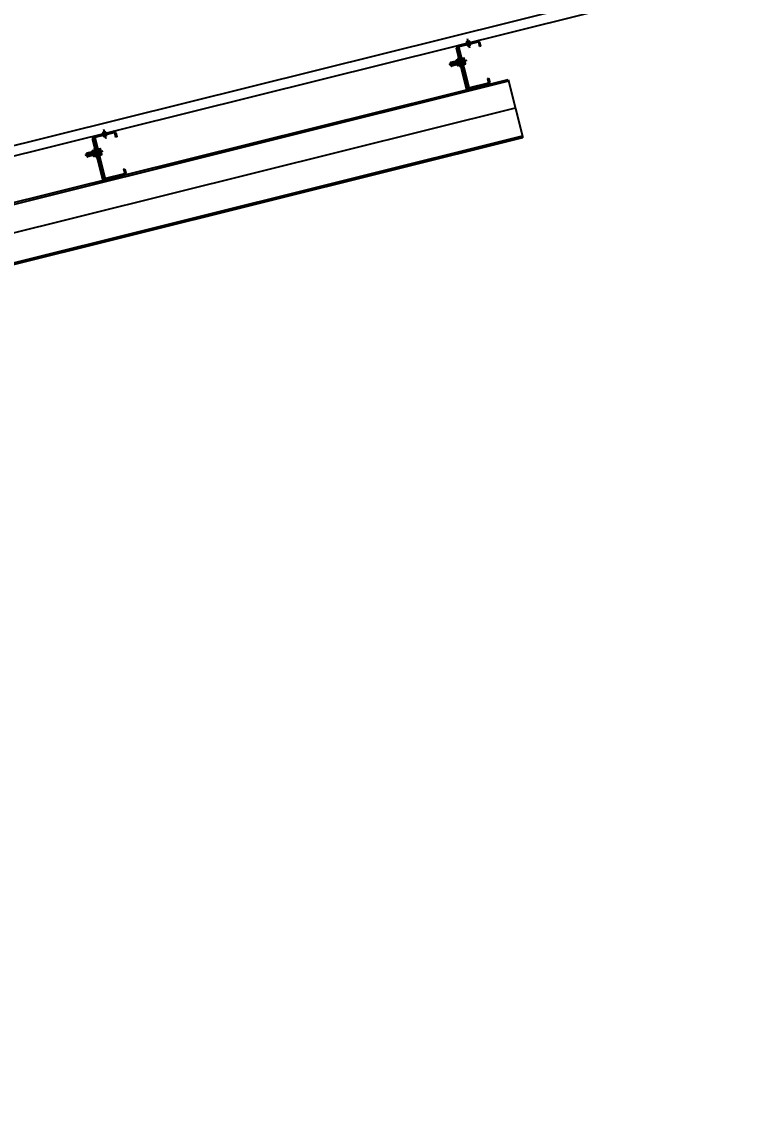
# Model space of a CAD drawing. Header units: millimetres. Extents: x 10297564 to 11610295, y -9287743 to -8409454.
# Drawn here: x 10885351 to 10887744, y -9268151 to -9264556 of the extents above; entities that cross this region are included whole.
import ezdxf

# ---------------------------------------------------------------- set-up
doc = ezdxf.new("R2010")
doc.units = ezdxf.units.MM
doc.header["$LTSCALE"] = 100
doc.linetypes.add('CEN', pattern=[62, 60, -1, 0, -1])
doc.linetypes.add('CEN1', pattern=[22, 15, -3, 1, -3])
for name, color, linetype in [('CEN', 1, 'CEN1'), ('dim', 7, 'Continuous'), ('H형강', 3, 'Continuous'), ('module', 5, 'Continuous'), ('태양광', 255, 'Continuous')]:
    doc.layers.add(name, color=color, linetype=linetype)
doc.styles.add('돋음', font='Dotum.ttf')
doc.dimstyles.new('NDIM-150', dxfattribs={"dimscale": 75, "dimtxt": 3.5, "dimasz": 1, "dimexe": 2, "dimexo": 1, "dimgap": 1, "dimtad": 1, "dimdec": 0, "dimzin": 0, "dimdsep": 46, "dimtxsty": '돋음', "dimblk": 'dotk', "dimcen": 2, "dimdle": 2, "dimclrd": 4, "dimclre": 4, "dimclrt": 7, "dimadec": 0, "dimazin": 0, "dimtfac": 1, "dimtdec": 0, "dimtix": 1, "dimtmove": 2, "dimatfit": 3, "dimldrblk": 'DIMDOT', "dimfxl": 1, "dimtolj": 1, "dimtzin": 0, "dimlwd": -1, "dimlwe": -1, "dimarcsym": 0})

# ---------------------------------------------------------------- blocks, each defined once
blk = doc.blocks.new('M12-50L-1')
at = {"layer": 'CEN', "color": 1, "extrusion": (3.14065e-05, -8.8997e-05, 1)}
blk.add_line((10603646.8, -9122705.5, 0), (10603588.9, -9122726.6, 0), dxfattribs=at)
at = {"layer": '태양광', "extrusion": (3.14065e-05, -8.8997e-05, 1)}
for p, q in [((10603613.6, -9122712, 0), (10603593.2, -9122719.4, 0)), ((10603593.2, -9122719.4, 0), (10603593.6, -9122718.5, 0)), ((10603593.2, -9122719.4, 0), (10603596.8, -9122729.4, 0)), ((10603613.4, -9122711.3, 0), (10603593.6, -9122718.5, 0)), ((10603593.6, -9122718.5, 0), (10603597.7, -9122729.8, 0)), ((10603617.2, -9122721.9, 0), (10603596.8, -9122729.4, 0)), ((10603596.8, -9122729.4, 0), (10603597.7, -9122729.8, 0)), ((10603617.5, -9122722.6, 0), (10603597.7, -9122729.8, 0)), ((10603630.5, -9122705.1, 0), (10603621.8, -9122708.2, 0)), ((10603626.3, -9122707.4, 0), (10603622.1, -9122708.9, 0)), ((10603629.9, -9122717.3, 0), (10603625.7, -9122718.9, 0)), ((10603634.6, -9122716.4, 0), (10603625.9, -9122719.5, 0)), ((10603626.7, -9122706.5, 0), (10603626.3, -9122707.4, 0)), ((10603626.3, -9122707.4, 0), (10603629.9, -9122717.3, 0)), ((10603629.9, -9122717.3, 0), (10603630.8, -9122717.7, 0))]:
    blk.add_line(p, q, dxfattribs=at)
at = {"layer": '태양광', "extrusion": (3.14065e-05, -8.8997e-05, 1), "elevation": 1132.1}
for points in [[(10603618.8, -9122699.7), (10603629, -9122727.9), (10603628.1, -9122728.3), (10603617.8, -9122700.1)], [(10603627.4, -9122696.6), (10603637.7, -9122724.8), (10603638.6, -9122724.4), (10603628.3, -9122696.2)]]:
    blk.add_lwpolyline(points, close=True, dxfattribs=at)
for points in [[(10603637.7, -9122698.7, 0.414214), (10603637.1, -9122698.4), (10603630.5, -9122700.8, 0.414214), (10603630.2, -9122701.4)], [(10603636.7, -9122719.3, 0.414214), (10603637.4, -9122719.6), (10603643.9, -9122717.2, 0.414214), (10603644.2, -9122716.5), (10603637.7, -9122698.7)], [(10603612.2, -9122708, -0.414214), (10603612.5, -9122707.3), (10603619.1, -9122704.9, -0.414214), (10603619.7, -9122705.2)], [(10603626.2, -9122723.1, -0.414214), (10603625.9, -9122723.7), (10603619.3, -9122726.1, -0.414214), (10603618.7, -9122725.8), (10603612.2, -9122708)], [(10603621.1, -9122709, -0.414214), (10603620.8, -9122709.6), (10603614.2, -9122712, -0.414214), (10603613.5, -9122711.7)], [(10603613.9, -9122712.7, -0.414214), (10603614.2, -9122712)], [(10603624.5, -9122718.4, -0.414214), (10603624.2, -9122719), (10603617.6, -9122721.4, -0.414214), (10603617, -9122721.1)], [(10603617.3, -9122722.1, -0.414214), (10603617.6, -9122721.4)], [(10603620.8, -9122709.6, -0.414214), (10603621.4, -9122709.9)], [(10603624.2, -9122719, -0.414214), (10603624.8, -9122719.3)], [(10603631.6, -9122705.2, 0.414214), (10603632.2, -9122705.5), (10603638.8, -9122703.1, 0.414214), (10603639.1, -9122702.4)], [(10603632.2, -9122705.5, 0.414214), (10603631.9, -9122706.1)], [(10603635, -9122714.6, 0.414214), (10603635.6, -9122714.9), (10603642.2, -9122712.5, 0.414214), (10603642.5, -9122711.8)], [(10603635.6, -9122714.9, 0.414214), (10603635.3, -9122715.5)], [(10603639.4, -9122703.4, 0.414214), (10603638.8, -9122703.1)], [(10603642.9, -9122712.8, 0.414214), (10603642.2, -9122712.5)]]:
    blk.add_lwpolyline(points, format="xyb", dxfattribs=at)
blk = doc.blocks.new('C-150X50X20X3.2T')
at = {"layer": '태양광', "color": 6, "extrusion": (3.24347e-05, -8.86228e-05, 1)}
for p, q in [((11610697.1, -9049722.2, -12.4), (11610758.1, -9049700, 0)), ((11610698.5, -9049725.9, -12.4), (11610759.6, -9049703.7, -12.4)), ((11610760.8, -9049704.3, 0), (11610766, -9049718.4, 0)), ((11610764.6, -9049702.9, 0), (11610769.7, -9049717, 0)), ((11610769.7, -9049717, 0), (11610766, -9049718.4, 0)), ((11610742, -9049860.1, -12.4), (11610694.1, -9049728.6, 0)), ((11610745.8, -9049858.8, -12.4), (11610697.9, -9049727.2, 0)), ((11610808.1, -9049837.1, -24.9), (11610747, -9049859.4, -24.9)), ((11610809.5, -9049840.9, -24.9), (11610748.4, -9049863.1, -24.9))]:
    blk.add_line(p, q, dxfattribs=at)
at = {"layer": '태양광', "color": 6}
for p, q in [((11610803.6, -9049821.8, -12.4), (11610807.3, -9049820.4, -12.4)), ((11610803.6, -9049821.8, -12.4), (11610808.7, -9049835.9, -12.4)), ((11610807.3, -9049820.4, -12.4), (11610812.5, -9049834.5, -12.4))]:
    blk.add_line(p, q, dxfattribs=at)
at = {"layer": '태양광', "color": 6, "extrusion": (3.24347e-05, -8.86228e-05, 1)}
for centre, radius, start, end in [((11610759.9, -9049704.6, 1166.2), 5, 20, 110), ((11610759.9, -9049704.6, 1166.2), 1, 20, 110), ((11610698.8, -9049726.8, 1166.2), 5, 110, 200), ((11610698.8, -9049726.8, 1166.2), 1, 110, 200), ((11610746.7, -9049858.4, 1153.7), 5, 200, 290), ((11610746.7, -9049858.4, 1153.7), 1, 200, 290), ((11610807.8, -9049836.1, 1153.7), 1, 290, 20), ((11610807.8, -9049836.1, 1153.7), 5, 290, 20)]:
    blk.add_arc(centre, radius, start, end, dxfattribs=at)
blk = doc.blocks.new('dotk')
blk.add_line((-3, 0), (3, 0))
at = {"const_width": 0.75}
blk.add_lwpolyline([(-0.375, 0, 1), (0.375, 0, 1)], format="xyb", close=True, dxfattribs=at)
blk = doc.blocks.new('*D1110')
at = {"layer": 'defpoints', "color": 0, "linetype": 'ByBlock', "ltscale": 1.8, "transparency": 16777216}
for p in [(10887420.7, -9264446.3), (10887420.7, -9269199), (10888920.7, -9269199)]:
    blk.add_point(p, dxfattribs=at)
at = {"layer": 'dim', "color": 4, "ltscale": 1.8, "transparency": 16777216}
for p, q in [((10887495.7, -9264446.3), (10889070.7, -9264446.3)), ((10888920.7, -9264521.3), (10888920.7, -9269124)), ((10887495.7, -9269199), (10889070.7, -9269199))]:
    blk.add_line(p, q, dxfattribs=at)
at = {"layer": 'dim', "color": 4, "linetype": 'ByBlock', "ltscale": 1.8, "transparency": 16777216, "xscale": 75, "yscale": 75, "zscale": 75}
for p, rotation in [((10888920.7, -9264446.3), 90), ((10888920.7, -9269199), 270)]:
    blk.add_blockref('dotk', p, dxfattribs=dict(at, rotation=rotation))
at = {"layer": 'dim', "color": 7, "linetype": 'ByBlock', "ltscale": 1.8, "transparency": 16777216, "insert": (10888714.3, -9266822.6), "char_height": 262.5, "attachment_point": 5, "rotation": 90, "style": '돋음'}
blk.add_mtext('\\A1;4753', dxfattribs=at)
blk = doc.blocks.new('DIMDOT')
blk.add_line((-1.5, 0), (1.5, 0))
blk.add_circle((0, 0), 0.75)
blk = doc.blocks.new('*D1111')
at = {"layer": 'defpoints', "color": 0, "linetype": 'ByBlock', "ltscale": 1.8, "transparency": 16777216}
for p in [(10887420.7, -9264446.3), (10885029.9, -9265042.4), (10889607.5, -9267464.5), (10877828.3, -9269199), (10887420.7, -9269199)]:
    blk.add_point(p, dxfattribs=at)
at = {"layer": 'dim', "color": 4, "ltscale": 1.8, "transparency": 16777216}
for p, q in [((10887493.5, -9264428.2), (10889190.4, -9264005.1)), ((10887495.7, -9269199), (10889828.2, -9269199))]:
    blk.add_line(p, q, dxfattribs=at)
blk.add_arc((10868358.6, -9269199), 21319.6, 0.2017, 13.79844, dxfattribs=at)
at = {"layer": 'dim', "color": 4, "linetype": 'ByBlock', "ltscale": 1.8, "transparency": 16777216, "xscale": 75, "yscale": 75, "zscale": 75}
for p, rotation in [((10889044.9, -9264041.3), 103.8992199290376), ((10889678.2, -9269199), 270.1009154271204)]:
    blk.add_blockref('dotk', p, dxfattribs=dict(at, rotation=rotation))
at = {"layer": 'dim', "color": 7, "linetype": 'ByBlock', "ltscale": 1.8, "transparency": 16777216, "insert": (10889724, -9266575.7), "char_height": 262.5, "attachment_point": 5, "rotation": 277.0001, "style": '돋음'}
blk.add_mtext('\\A1;14°', dxfattribs=at)

msp = doc.modelspace()

# ---------------------------------------------------------------- linework, layer by layer
at = {"layer": 'CEN', "color": 1}
for p, q in [((10886836.6, -9264612.7, 0), (10886844.4, -9264643.9, 0)), ((10886836.6, -9264612.7, 0), (10886844.4, -9264643.9, 0)), ((10885623.7, -9264915.1, 0), (10885631.5, -9264946.3, 0))]:
    msp.add_line(p, q, dxfattribs=at)
at = {"layer": 'CEN', "linetype": 'CEN'}
msp.add_line((10878398.7, -9266986.9, 19.5), (10886997.1, -9264843.1, 19.5), dxfattribs=at)
at = {"layer": 'H형강'}
for p, q in [((10878375.1, -9266892.3, 19.5), (10886973.5, -9264748.5, 19.5)), ((10878376.5, -9266897.6, 19.5), (10886974.8, -9264753.8, 19.5)), ((10886973.5, -9264748.5, -24.9), (10887021.9, -9264942.5, -24.9)), ((10878422.2, -9267081, 19.5), (10887020.6, -9264937.2, 19.5)), ((10878423.5, -9267086.3, 19.5), (10887021.9, -9264942.5, 19.5))]:
    msp.add_line(p, q, dxfattribs=at)
at = {"layer": 'module', "color": 170}
msp.add_lwpolyline([(10887429.2, -9264480.3), (10885038.3, -9265076.4), (10885029.9, -9265042.4), (10887420.7, -9264446.3)], close=True, dxfattribs=at)
at = {"layer": '태양광'}
for p, q in [((10886837.3, -9264627.8, 0), (10886838.1, -9264630.9, 0)), ((10886837.8, -9264629.8, 0), (10886838.2, -9264630, 0)), ((10886838.2, -9264630, 0), (10886843.3, -9264628.7, 0)), ((10886838.2, -9264630, 0), (10886838.4, -9264630.9, 0)), ((10886839.1, -9264635.3, 0), (10886839.9, -9264638.3, 0)), ((10886839.5, -9264635.2, 0), (10886840.3, -9264638.5, 0)), ((10886843.1, -9264626.4, 0), (10886843.9, -9264629.5, 0)), ((10886843.3, -9264628.7, 0), (10886843.6, -9264628.3, 0)), ((10886843.3, -9264628.7, 0), (10886843.5, -9264629.6, 0)), ((10886844.6, -9264633.9, 0), (10886845.4, -9264637.2, 0)), ((10886845, -9264633.9, 0), (10886845.7, -9264636.8, 0)), ((10886839.9, -9264638.3, 0), (10886845.7, -9264636.8, 0)), ((10886840.3, -9264638.5, 0), (10886839.9, -9264638.3, 0)), ((10886840.3, -9264638.5, 0), (10886845.4, -9264637.2, 0)), ((10886845.4, -9264637.2, 0), (10886845.7, -9264636.8, 0)), ((10885624.4, -9264930.2, 0), (10885625.2, -9264933.3, 0)), ((10885624.9, -9264932.2, 0), (10885625.3, -9264932.4, 0)), ((10885625.3, -9264932.4, 0), (10885630.5, -9264931.1, 0)), ((10885625.3, -9264932.4, 0), (10885625.5, -9264933.3, 0)), ((10885626.3, -9264937.7, 0), (10885627, -9264940.7, 0)), ((10885626.6, -9264937.6, 0), (10885627.4, -9264940.9, 0)), ((10885627, -9264940.7, 0), (10885632.8, -9264939.2, 0)), ((10885627.4, -9264940.9, 0), (10885627, -9264940.7, 0)), ((10885627.4, -9264940.9, 0), (10885632.6, -9264939.6, 0)), ((10885630.2, -9264928.8, 0), (10885631, -9264931.9, 0)), ((10885630.5, -9264931.1, 0), (10885630.7, -9264930.7, 0)), ((10885630.5, -9264931.1, 0), (10885630.7, -9264932, 0)), ((10885631.7, -9264936.3, 0), (10885632.6, -9264939.6, 0)), ((10885632.1, -9264936.3, 0), (10885632.8, -9264939.2, 0)), ((10885632.6, -9264939.6, 0), (10885632.8, -9264939.2, 0))]:
    msp.add_line(p, q, dxfattribs=at)
at = {"layer": '태양광', "elevation": 0}
for points in [[(10886832.9, -9264628.9), (10886847.5, -9264625.3), (10886847.3, -9264624.8), (10886832.8, -9264628.4), (10886832.9, -9264628.9)], [(10886833.7, -9264632), (10886848.2, -9264628.4), (10886848.4, -9264628.9), (10886833.8, -9264632.5), (10886833.7, -9264632)], [(10886843.7, -9264621.6), (10886834.5, -9264623.9), (10886834.5, -9264623.9), (10886834.4, -9264623.9), (10886834.4, -9264623.9), (10886834.4, -9264623.9), (10886834.4, -9264624), (10886834.3, -9264624), (10886834.3, -9264624), (10886834.3, -9264624), (10886834.3, -9264624.1), (10886834.3, -9264624.1), (10886834.3, -9264624.1), (10886834.3, -9264624.2), (10886834.3, -9264624.2), (10886835.2, -9264627.6), (10886835.2, -9264627.6), (10886835.2, -9264627.6), (10886835.2, -9264627.7), (10886835.2, -9264627.7), (10886835.2, -9264627.7), (10886835.3, -9264627.7), (10886835.3, -9264627.8), (10886835.3, -9264627.8), (10886835.4, -9264627.8), (10886835.4, -9264627.8), (10886835.4, -9264627.8), (10886835.5, -9264627.8)], [(10886846.7, -9264633.4), (10886837.4, -9264635.7), (10886837.4, -9264635.7), (10886837.4, -9264635.7), (10886837.4, -9264635.7), (10886837.3, -9264635.7), (10886837.3, -9264635.7), (10886837.3, -9264635.7), (10886837.2, -9264635.7), (10886837.2, -9264635.7), (10886837.2, -9264635.7), (10886837.2, -9264635.6), (10886837.2, -9264635.6), (10886837.1, -9264635.6), (10886837.1, -9264635.5), (10886836.3, -9264632.1), (10886836.3, -9264632.1), (10886836.3, -9264632.1), (10886836.3, -9264632.1), (10886836.3, -9264632), (10886836.3, -9264632), (10886836.3, -9264632), (10886836.3, -9264631.9), (10886836.4, -9264631.9), (10886836.4, -9264631.9), (10886836.4, -9264631.9), (10886836.4, -9264631.9), (10886836.5, -9264631.8)], [(10886837.4, -9264627.3), (10886837.4, -9264627.3), (10886837.5, -9264627.3), (10886837.5, -9264627.2), (10886837.5, -9264627.2), (10886837.5, -9264627.2), (10886837.5, -9264627.2), (10886837.6, -9264627.2), (10886837.6, -9264627.1), (10886837.6, -9264627.1), (10886837.6, -9264627.1), (10886837.6, -9264627), (10886837.6, -9264627), (10886837.6, -9264627), (10886836.7, -9264623.6), (10886836.7, -9264623.6), (10886836.7, -9264623.5), (10886836.7, -9264623.5), (10886836.7, -9264623.5), (10886836.7, -9264623.5), (10886836.6, -9264623.4), (10886836.6, -9264623.4), (10886836.6, -9264623.4), (10886836.6, -9264623.4), (10886836.5, -9264623.4), (10886836.5, -9264623.4), (10886836.5, -9264623.4), (10886836.4, -9264623.4)], [(10886836.9, -9264623.3), (10886836.9, -9264623.3), (10886836.9, -9264623.3), (10886836.8, -9264623.3), (10886836.8, -9264623.3), (10886836.8, -9264623.4), (10886836.8, -9264623.4), (10886836.8, -9264623.4), (10886836.7, -9264623.4), (10886836.7, -9264623.5), (10886836.7, -9264623.5), (10886836.7, -9264623.5), (10886836.7, -9264623.6), (10886836.7, -9264623.6)], [(10886837.6, -9264627), (10886837.6, -9264627), (10886837.6, -9264627), (10886837.6, -9264627.1), (10886837.6, -9264627.1), (10886837.7, -9264627.1), (10886837.7, -9264627.1), (10886837.7, -9264627.1), (10886837.7, -9264627.2), (10886837.8, -9264627.2), (10886837.8, -9264627.2), (10886837.8, -9264627.2), (10886837.9, -9264627.2), (10886837.9, -9264627.2)], [(10886838.4, -9264631.4), (10886838.4, -9264631.4), (10886838.5, -9264631.4), (10886838.5, -9264631.4), (10886838.5, -9264631.4), (10886838.6, -9264631.4), (10886838.6, -9264631.4), (10886838.6, -9264631.4), (10886838.6, -9264631.4), (10886838.7, -9264631.4), (10886838.7, -9264631.5), (10886838.7, -9264631.5), (10886838.7, -9264631.5), (10886838.7, -9264631.5), (10886839.6, -9264634.9), (10886839.6, -9264635), (10886839.6, -9264635), (10886839.6, -9264635), (10886839.6, -9264635.1), (10886839.6, -9264635.1), (10886839.5, -9264635.1), (10886839.5, -9264635.1), (10886839.5, -9264635.2), (10886839.5, -9264635.2), (10886839.5, -9264635.2), (10886839.4, -9264635.2), (10886839.4, -9264635.2), (10886839.4, -9264635.2)], [(10886838.7, -9264631.5), (10886838.7, -9264631.5), (10886838.7, -9264631.5), (10886838.7, -9264631.5), (10886838.7, -9264631.4), (10886838.7, -9264631.4), (10886838.7, -9264631.4), (10886838.8, -9264631.3), (10886838.8, -9264631.3), (10886838.8, -9264631.3), (10886838.8, -9264631.3), (10886838.8, -9264631.3), (10886838.9, -9264631.2), (10886838.9, -9264631.2)], [(10886839.9, -9264635.1), (10886839.8, -9264635.1), (10886839.8, -9264635.1), (10886839.8, -9264635.1), (10886839.7, -9264635.1), (10886839.7, -9264635.1), (10886839.7, -9264635.1), (10886839.7, -9264635.1), (10886839.6, -9264635.1), (10886839.6, -9264635), (10886839.6, -9264635), (10886839.6, -9264635), (10886839.6, -9264635), (10886839.6, -9264634.9)], [(10886842.3, -9264626.1), (10886842.3, -9264626.1), (10886842.3, -9264626.1), (10886842.3, -9264626), (10886842.4, -9264626), (10886842.4, -9264626), (10886842.4, -9264626), (10886842.4, -9264625.9), (10886842.4, -9264625.9), (10886842.4, -9264625.9), (10886842.4, -9264625.9), (10886842.4, -9264625.8), (10886842.4, -9264625.8), (10886842.4, -9264625.8), (10886841.6, -9264622.4), (10886841.6, -9264622.3), (10886841.6, -9264622.3), (10886841.5, -9264622.3), (10886841.5, -9264622.3), (10886841.5, -9264622.3), (10886841.5, -9264622.2), (10886841.5, -9264622.2), (10886841.4, -9264622.2), (10886841.4, -9264622.2), (10886841.4, -9264622.2), (10886841.3, -9264622.2), (10886841.3, -9264622.2), (10886841.3, -9264622.2)], [(10886841.8, -9264622.1), (10886841.7, -9264622.1), (10886841.7, -9264622.1), (10886841.7, -9264622.1), (10886841.7, -9264622.1), (10886841.6, -9264622.2), (10886841.6, -9264622.2), (10886841.6, -9264622.2), (10886841.6, -9264622.2), (10886841.6, -9264622.3), (10886841.6, -9264622.3), (10886841.6, -9264622.3), (10886841.6, -9264622.3), (10886841.6, -9264622.4)], [(10886842.4, -9264625.8), (10886842.4, -9264625.8), (10886842.5, -9264625.8), (10886842.5, -9264625.9), (10886842.5, -9264625.9), (10886842.5, -9264625.9), (10886842.5, -9264625.9), (10886842.6, -9264625.9), (10886842.6, -9264625.9), (10886842.6, -9264626), (10886842.6, -9264626), (10886842.7, -9264626), (10886842.7, -9264626), (10886842.7, -9264626)], [(10886843.3, -9264630.2), (10886843.3, -9264630.1), (10886843.3, -9264630.1), (10886843.4, -9264630.1), (10886843.4, -9264630.2), (10886843.4, -9264630.2), (10886843.4, -9264630.2), (10886843.5, -9264630.2), (10886843.5, -9264630.2), (10886843.5, -9264630.2), (10886843.5, -9264630.3), (10886843.5, -9264630.3), (10886843.6, -9264630.3), (10886843.6, -9264630.3), (10886844.4, -9264633.7), (10886844.4, -9264633.8), (10886844.4, -9264633.8), (10886844.4, -9264633.8), (10886844.4, -9264633.8), (10886844.4, -9264633.9), (10886844.4, -9264633.9), (10886844.4, -9264633.9), (10886844.4, -9264634), (10886844.3, -9264634), (10886844.3, -9264634), (10886844.3, -9264634), (10886844.3, -9264634), (10886844.2, -9264634)], [(10886843.6, -9264630.3), (10886843.6, -9264630.3), (10886843.6, -9264630.3), (10886843.6, -9264630.2), (10886843.6, -9264630.2), (10886843.6, -9264630.2), (10886843.6, -9264630.2), (10886843.6, -9264630.1), (10886843.6, -9264630.1), (10886843.6, -9264630.1), (10886843.7, -9264630.1), (10886843.7, -9264630.1), (10886843.7, -9264630), (10886843.8, -9264630)], [(10886844.7, -9264625.5), (10886844.7, -9264625.5), (10886844.7, -9264625.5), (10886844.8, -9264625.4), (10886844.8, -9264625.4), (10886844.8, -9264625.4), (10886844.8, -9264625.4), (10886844.8, -9264625.3), (10886844.8, -9264625.3), (10886844.9, -9264625.3), (10886844.9, -9264625.3), (10886844.9, -9264625.2), (10886844.9, -9264625.2), (10886844.9, -9264625.2), (10886844, -9264621.8), (10886844, -9264621.7), (10886844, -9264621.7), (10886844, -9264621.7), (10886844, -9264621.7), (10886843.9, -9264621.6), (10886843.9, -9264621.6), (10886843.9, -9264621.6), (10886843.9, -9264621.6), (10886843.8, -9264621.6), (10886843.8, -9264621.6), (10886843.8, -9264621.6), (10886843.7, -9264621.6), (10886843.7, -9264621.6)], [(10886844.7, -9264633.9), (10886844.7, -9264633.9), (10886844.7, -9264633.9), (10886844.6, -9264633.9), (10886844.6, -9264633.9), (10886844.6, -9264633.9), (10886844.5, -9264633.9), (10886844.5, -9264633.9), (10886844.5, -9264633.9), (10886844.5, -9264633.8), (10886844.5, -9264633.8), (10886844.4, -9264633.8), (10886844.4, -9264633.8), (10886844.4, -9264633.7)], [(10886845.7, -9264629.5), (10886845.7, -9264629.5), (10886845.8, -9264629.5), (10886845.8, -9264629.5), (10886845.8, -9264629.5), (10886845.8, -9264629.6), (10886845.9, -9264629.6), (10886845.9, -9264629.6), (10886845.9, -9264629.6), (10886845.9, -9264629.6), (10886846, -9264629.6), (10886846, -9264629.7), (10886846, -9264629.7), (10886846, -9264629.7), (10886846.8, -9264633.1), (10886846.8, -9264633.2), (10886846.8, -9264633.2), (10886846.8, -9264633.2), (10886846.8, -9264633.2), (10886846.8, -9264633.3), (10886846.8, -9264633.3), (10886846.8, -9264633.3), (10886846.8, -9264633.4), (10886846.8, -9264633.4), (10886846.7, -9264633.4), (10886846.7, -9264633.4), (10886846.7, -9264633.4), (10886846.7, -9264633.4)], [(10885620, -9264931.3), (10885634.6, -9264927.7), (10885634.5, -9264927.2), (10885619.9, -9264930.8), (10885620, -9264931.3)], [(10885620.8, -9264934.4), (10885635.4, -9264930.8), (10885635.5, -9264931.3), (10885620.9, -9264934.9), (10885620.8, -9264934.4)], [(10885630.8, -9264924), (10885621.6, -9264926.3), (10885621.6, -9264926.3), (10885621.6, -9264926.3), (10885621.5, -9264926.3), (10885621.5, -9264926.3), (10885621.5, -9264926.4), (10885621.5, -9264926.4), (10885621.5, -9264926.4), (10885621.4, -9264926.4), (10885621.4, -9264926.5), (10885621.4, -9264926.5), (10885621.4, -9264926.5), (10885621.4, -9264926.6), (10885621.4, -9264926.6), (10885622.3, -9264930), (10885622.3, -9264930), (10885622.3, -9264930.1), (10885622.3, -9264930.1), (10885622.3, -9264930.1), (10885622.4, -9264930.1), (10885622.4, -9264930.1), (10885622.4, -9264930.2), (10885622.5, -9264930.2), (10885622.5, -9264930.2), (10885622.5, -9264930.2), (10885622.6, -9264930.2), (10885622.6, -9264930.2)], [(10885633.8, -9264935.8), (10885624.6, -9264938.1), (10885624.5, -9264938.1), (10885624.5, -9264938.1), (10885624.5, -9264938.1), (10885624.5, -9264938.1), (10885624.4, -9264938.1), (10885624.4, -9264938.1), (10885624.4, -9264938.1), (10885624.3, -9264938.1), (10885624.3, -9264938.1), (10885624.3, -9264938), (10885624.3, -9264938), (10885624.3, -9264938), (10885624.3, -9264937.9), (10885623.4, -9264934.6), (10885623.4, -9264934.5), (10885623.4, -9264934.5), (10885623.4, -9264934.5), (10885623.4, -9264934.4), (10885623.4, -9264934.4), (10885623.5, -9264934.4), (10885623.5, -9264934.3), (10885623.5, -9264934.3), (10885623.5, -9264934.3), (10885623.5, -9264934.3), (10885623.6, -9264934.3), (10885623.6, -9264934.2)], [(10885624.5, -9264929.7), (10885624.6, -9264929.7), (10885624.6, -9264929.7), (10885624.6, -9264929.7), (10885624.6, -9264929.6), (10885624.7, -9264929.6), (10885624.7, -9264929.6), (10885624.7, -9264929.6), (10885624.7, -9264929.5), (10885624.7, -9264929.5), (10885624.7, -9264929.5), (10885624.7, -9264929.4), (10885624.7, -9264929.4), (10885624.7, -9264929.4), (10885623.9, -9264926), (10885623.9, -9264926), (10885623.8, -9264925.9), (10885623.8, -9264925.9), (10885623.8, -9264925.9), (10885623.8, -9264925.9), (10885623.8, -9264925.8), (10885623.7, -9264925.8), (10885623.7, -9264925.8), (10885623.7, -9264925.8), (10885623.7, -9264925.8), (10885623.6, -9264925.8), (10885623.6, -9264925.8), (10885623.6, -9264925.8)], [(10885624, -9264925.7), (10885624, -9264925.7), (10885624, -9264925.7), (10885624, -9264925.7), (10885623.9, -9264925.7), (10885623.9, -9264925.8), (10885623.9, -9264925.8), (10885623.9, -9264925.8), (10885623.9, -9264925.8), (10885623.9, -9264925.9), (10885623.9, -9264925.9), (10885623.9, -9264925.9), (10885623.9, -9264926), (10885623.9, -9264926)], [(10885624.7, -9264929.4), (10885624.7, -9264929.4), (10885624.7, -9264929.4), (10885624.7, -9264929.5), (10885624.8, -9264929.5), (10885624.8, -9264929.5), (10885624.8, -9264929.5), (10885624.8, -9264929.5), (10885624.9, -9264929.6), (10885624.9, -9264929.6), (10885624.9, -9264929.6), (10885625, -9264929.6), (10885625, -9264929.6), (10885625, -9264929.6)], [(10885625.5, -9264933.8), (10885625.6, -9264933.8), (10885625.6, -9264933.8), (10885625.6, -9264933.8), (10885625.7, -9264933.8), (10885625.7, -9264933.8), (10885625.7, -9264933.8), (10885625.7, -9264933.8), (10885625.8, -9264933.8), (10885625.8, -9264933.8), (10885625.8, -9264933.9), (10885625.8, -9264933.9), (10885625.8, -9264933.9), (10885625.8, -9264933.9), (10885626.7, -9264937.3), (10885626.7, -9264937.4), (10885626.7, -9264937.4), (10885626.7, -9264937.4), (10885626.7, -9264937.5), (10885626.7, -9264937.5), (10885626.7, -9264937.5), (10885626.7, -9264937.5), (10885626.6, -9264937.6), (10885626.6, -9264937.6), (10885626.6, -9264937.6), (10885626.6, -9264937.6), (10885626.5, -9264937.6), (10885626.5, -9264937.6)], [(10885625.8, -9264933.9), (10885625.8, -9264933.9), (10885625.8, -9264933.9), (10885625.8, -9264933.9), (10885625.8, -9264933.8), (10885625.9, -9264933.8), (10885625.9, -9264933.8), (10885625.9, -9264933.7), (10885625.9, -9264933.7), (10885625.9, -9264933.7), (10885625.9, -9264933.7), (10885626, -9264933.7), (10885626, -9264933.7), (10885626, -9264933.6)], [(10885627, -9264937.5), (10885627, -9264937.5), (10885626.9, -9264937.5), (10885626.9, -9264937.5), (10885626.9, -9264937.5), (10885626.8, -9264937.5), (10885626.8, -9264937.5), (10885626.8, -9264937.5), (10885626.8, -9264937.5), (10885626.8, -9264937.4), (10885626.7, -9264937.4), (10885626.7, -9264937.4), (10885626.7, -9264937.4), (10885626.7, -9264937.3)], [(10885629.4, -9264928.5), (10885629.4, -9264928.5), (10885629.4, -9264928.5), (10885629.5, -9264928.4), (10885629.5, -9264928.4), (10885629.5, -9264928.4), (10885629.5, -9264928.4), (10885629.5, -9264928.4), (10885629.6, -9264928.3), (10885629.6, -9264928.3), (10885629.6, -9264928.3), (10885629.6, -9264928.2), (10885629.6, -9264928.2), (10885629.6, -9264928.2), (10885628.7, -9264924.8), (10885628.7, -9264924.8), (10885628.7, -9264924.7), (10885628.7, -9264924.7), (10885628.7, -9264924.7), (10885628.6, -9264924.7), (10885628.6, -9264924.6), (10885628.6, -9264924.6), (10885628.6, -9264924.6), (10885628.5, -9264924.6), (10885628.5, -9264924.6), (10885628.5, -9264924.6), (10885628.4, -9264924.6), (10885628.4, -9264924.6)], [(10885628.9, -9264924.5), (10885628.9, -9264924.5), (10885628.8, -9264924.5), (10885628.8, -9264924.5), (10885628.8, -9264924.5), (10885628.8, -9264924.6), (10885628.8, -9264924.6), (10885628.7, -9264924.6), (10885628.7, -9264924.6), (10885628.7, -9264924.7), (10885628.7, -9264924.7), (10885628.7, -9264924.7), (10885628.7, -9264924.8), (10885628.7, -9264924.8)], [(10885629.6, -9264928.2), (10885629.6, -9264928.2), (10885629.6, -9264928.2), (10885629.6, -9264928.3), (10885629.6, -9264928.3), (10885629.6, -9264928.3), (10885629.7, -9264928.3), (10885629.7, -9264928.3), (10885629.7, -9264928.3), (10885629.7, -9264928.4), (10885629.8, -9264928.4), (10885629.8, -9264928.4), (10885629.8, -9264928.4), (10885629.9, -9264928.4)], [(10885630.4, -9264932.6), (10885630.4, -9264932.5), (10885630.5, -9264932.5), (10885630.5, -9264932.5), (10885630.5, -9264932.6), (10885630.5, -9264932.6), (10885630.6, -9264932.6), (10885630.6, -9264932.6), (10885630.6, -9264932.6), (10885630.6, -9264932.6), (10885630.7, -9264932.7), (10885630.7, -9264932.7), (10885630.7, -9264932.7), (10885630.7, -9264932.7), (10885631.5, -9264936.1), (10885631.6, -9264936.2), (10885631.6, -9264936.2), (10885631.6, -9264936.2), (10885631.5, -9264936.3), (10885631.5, -9264936.3), (10885631.5, -9264936.3), (10885631.5, -9264936.3), (10885631.5, -9264936.4), (10885631.5, -9264936.4), (10885631.4, -9264936.4), (10885631.4, -9264936.4), (10885631.4, -9264936.4), (10885631.4, -9264936.4)], [(10885630.7, -9264932.7), (10885630.7, -9264932.7), (10885630.7, -9264932.7), (10885630.7, -9264932.6), (10885630.7, -9264932.6), (10885630.7, -9264932.6), (10885630.7, -9264932.6), (10885630.7, -9264932.5), (10885630.8, -9264932.5), (10885630.8, -9264932.5), (10885630.8, -9264932.5), (10885630.8, -9264932.5), (10885630.9, -9264932.4), (10885630.9, -9264932.4)], [(10885631.8, -9264927.9), (10885631.8, -9264927.9), (10885631.9, -9264927.9), (10885631.9, -9264927.8), (10885631.9, -9264927.8), (10885631.9, -9264927.8), (10885632, -9264927.8), (10885632, -9264927.7), (10885632, -9264927.7), (10885632, -9264927.7), (10885632, -9264927.7), (10885632, -9264927.6), (10885632, -9264927.6), (10885632, -9264927.6), (10885631.1, -9264924.2), (10885631.1, -9264924.1), (10885631.1, -9264924.1), (10885631.1, -9264924.1), (10885631.1, -9264924.1), (10885631.1, -9264924), (10885631, -9264924), (10885631, -9264924), (10885631, -9264924), (10885631, -9264924), (10885630.9, -9264924), (10885630.9, -9264924), (10885630.9, -9264924), (10885630.8, -9264924)], [(10885631.8, -9264936.3), (10885631.8, -9264936.3), (10885631.8, -9264936.3), (10885631.8, -9264936.3), (10885631.7, -9264936.3), (10885631.7, -9264936.3), (10885631.7, -9264936.3), (10885631.6, -9264936.3), (10885631.6, -9264936.3), (10885631.6, -9264936.2), (10885631.6, -9264936.2), (10885631.6, -9264936.2), (10885631.6, -9264936.2), (10885631.5, -9264936.1)], [(10885632.8, -9264931.9), (10885632.9, -9264931.9), (10885632.9, -9264931.9), (10885632.9, -9264931.9), (10885632.9, -9264931.9), (10885633, -9264932), (10885633, -9264932), (10885633, -9264932), (10885633, -9264932), (10885633.1, -9264932), (10885633.1, -9264932), (10885633.1, -9264932.1), (10885633.1, -9264932.1), (10885633.1, -9264932.1), (10885634, -9264935.5), (10885634, -9264935.6), (10885634, -9264935.6), (10885634, -9264935.6), (10885634, -9264935.6), (10885634, -9264935.7), (10885634, -9264935.7), (10885633.9, -9264935.7), (10885633.9, -9264935.8), (10885633.9, -9264935.8), (10885633.9, -9264935.8), (10885633.8, -9264935.8), (10885633.8, -9264935.8), (10885633.8, -9264935.8)]]:
    msp.add_lwpolyline(points, dxfattribs=at)
at = {"layer": '태양광', "color": 3, "elevation": -4.8}
for points in [[(10886799.3, -9264642.9), (10886834.3, -9264783.2), (10886840.1, -9264781.7), (10886805.1, -9264641.5), (10886799.3, -9264642.9)], [(10885586.4, -9264945.3), (10885621.4, -9265085.6), (10885627.2, -9265084.1), (10885592.3, -9264943.9), (10885586.4, -9264945.3)]]:
    msp.add_lwpolyline(points, dxfattribs=at)

# ---------------------------------------------------------------- block references
at = {"layer": 'CEN', "linetype": 'CEN', "rotation": 353.9999999847292}
for p in [(285669.7, 949160.2, 0), (284456.8, 948857.8, 0)]:
    msp.add_blockref('C-150X50X20X3.2T', p, dxfattribs=at)
at = {"layer": 'module', "linetype": 'CEN', "rotation": 353.9999999847292}
for p in [(1294858.5, 916427.8, -4.8), (1293645.7, 916125.4, -4.8)]:
    msp.add_blockref('M12-50L-1', p, dxfattribs=at)

# ---------------------------------------------------------------- dimensions: what is measured, and where the dimension line sits
at = {"layer": 'dim', "linetype": 'ByBlock', "ltscale": 1.8}
dim = msp.add_angular_dim_2l(base=(10889607.5, -9267464.5), line1=((10887420.7, -9269199), (10877828.3, -9269199)), line2=((10885029.9, -9265042.4), (10887420.7, -9264446.3)), dimstyle='NDIM-150', dxfattribs=at)
dim.commit()
dim.dimension.update_dxf_attribs({"geometry": '*D1111', "text_midpoint": (10889724, -9266575.7)})
dim = msp.add_linear_dim(base=(10888920.7, -9269199), p1=(10887420.7, -9264446.3), p2=(10887420.7, -9269199), angle=90, dimstyle='NDIM-150', dxfattribs=at)
dim.commit()
dim.dimension.update_dxf_attribs({"geometry": '*D1110', "text_midpoint": (10888714.3, -9266822.6)})

doc.saveas('drawing.dxf')
